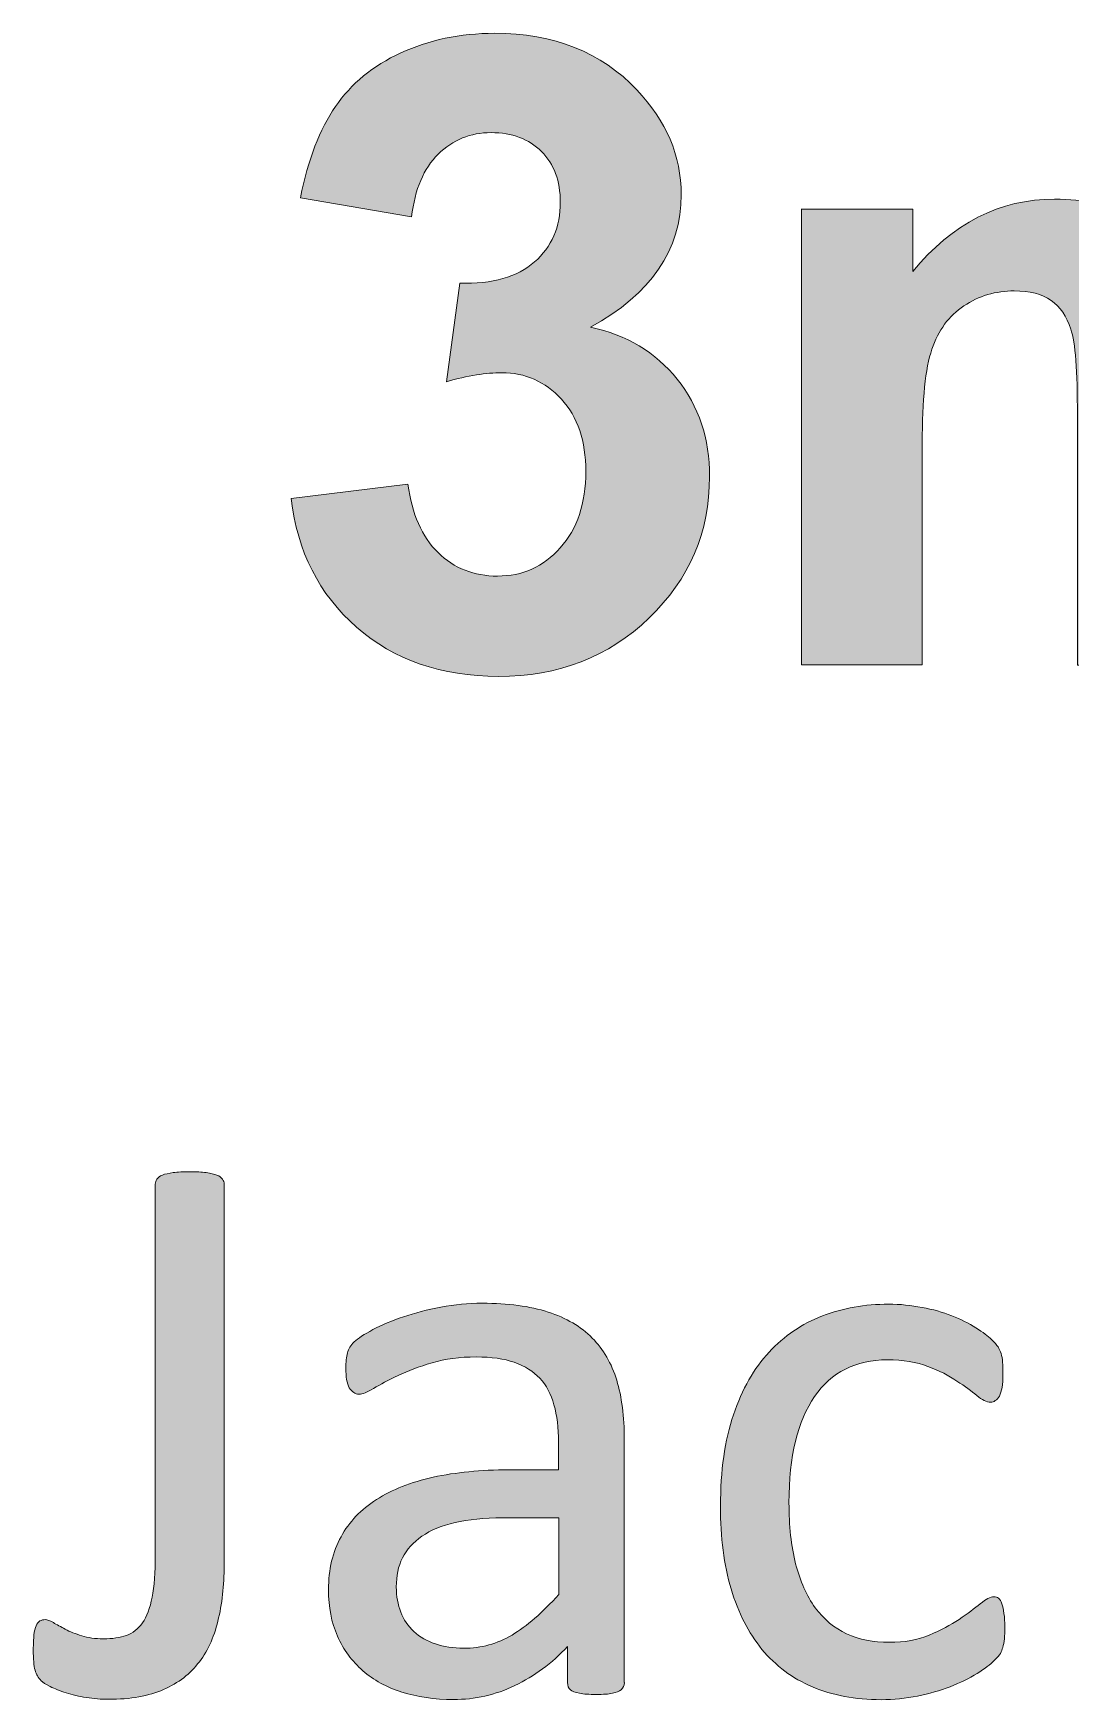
# Model space of a CAD drawing. Header units: inches. Extents: x 247 to 2765, y -1897 to -1110.
# Drawn here: x 1163.86 to 1168.86, y -1566.92 to -1558.9 of the extents above; entities that cross this region are included whole.
import ezdxf

# ---------------------------------------------------------------- set-up
doc = ezdxf.new("R2010")
doc.units = ezdxf.units.IN
doc.header["$MEASUREMENT"] = 0
doc.layers.add('Layer 1', color=7, linetype='Continuous')

# ---------------------------------------------------------------- blocks, each defined once
blk = doc.blocks.new('block 198')
at = {"layer": 'Layer 1', "true_color": 0x010101}
h = blk.add_hatch(color=18, dxfattribs=at)
h.dxf.hatch_style = 2
edge = h.paths.add_edge_path()
edge.add_spline(control_points=[(1165.1042, -1561.1368), (1165.1042, -1561.1368), (1165.6665, -1561.0685), (1165.6665, -1561.0685), (1165.6854, -1561.2119), (1165.733, -1561.3214), (1165.8112, -1561.3979), (1165.8894, -1561.474), (1165.9848, -1561.5109), (1166.0975, -1561.5109), (1166.2174, -1561.5109), (1166.3183, -1561.4654), (1166.3993, -1561.3745), (1166.4813, -1561.2835), (1166.5226, -1561.1612), (1166.5226, -1561.0065), (1166.5226, -1560.8605), (1166.484, -1560.7447), (1166.4048, -1560.6593), (1166.3259, -1560.5745), (1166.2311, -1560.5321), (1166.1181, -1560.5321), (1166.0437, -1560.5321), (1165.9548, -1560.5466), (1165.8515, -1560.5752), (1165.8515, -1560.5752), (1165.9156, -1560.1012), (1165.9156, -1560.1012), (1166.0727, -1560.1063), (1166.1926, -1560.0712), (1166.2759, -1559.9988), (1166.3586, -1559.9268), (1166.3999, -1559.8304), (1166.3999, -1559.7115), (1166.3999, -1559.6095), (1166.3696, -1559.5275), (1166.309, -1559.4676), (1166.2484, -1559.4077), (1166.1678, -1559.3767), (1166.0665, -1559.3767), (1165.9679, -1559.3767), (1165.8828, -1559.4111), (1165.8119, -1559.48), (1165.7419, -1559.5489), (1165.6996, -1559.6495), (1165.6841, -1559.7818), (1165.6841, -1559.7818), (1165.1483, -1559.6898), (1165.1483, -1559.6898), (1165.1852, -1559.5065), (1165.2424, -1559.3601), (1165.3175, -1559.2513), (1165.3926, -1559.1414), (1165.4973, -1559.0549), (1165.6317, -1558.9932), (1165.7661, -1558.9315), (1165.9166, -1558.8988), (1166.0833, -1558.8988), (1166.3686, -1558.8988), (1166.5974, -1558.9901), (1166.7686, -1559.171), (1166.9105, -1559.3198), (1166.9818, -1559.4879), (1166.9818, -1559.6753), (1166.9818, -1559.942), (1166.8364, -1560.1535), (1166.5457, -1560.313), (1166.7193, -1560.3495), (1166.8581, -1560.4336), (1166.9629, -1560.5631), (1167.0669, -1560.6923), (1167.1183, -1560.8491), (1167.1183, -1561.0324), (1167.1183, -1561.2983), (1167.0221, -1561.5247), (1166.8271, -1561.7124), (1166.6325, -1561.9002), (1166.3917, -1561.9935), (1166.1013, -1561.9935), (1165.8274, -1561.9935), (1165.5997, -1561.9147), (1165.4188, -1561.7569), (1165.2383, -1561.5984), (1165.1332, -1561.3913), (1165.1042, -1561.1368)], knot_values=[0, 0, 0, 0, 1, 1, 1, 2, 2, 2, 3, 3, 3, 4, 4, 4, 5, 5, 5, 6, 6, 6, 7, 7, 7, 8, 8, 8, 9, 9, 9, 10, 10, 10, 11, 11, 11, 12, 12, 12, 13, 13, 13, 14, 14, 14, 15, 15, 15, 16, 16, 16, 17, 17, 17, 18, 18, 18, 19, 19, 19, 20, 20, 20, 21, 21, 21, 22, 22, 22, 23, 23, 23, 24, 24, 24, 25, 25, 25, 26, 26, 26, 27, 27, 27, 28, 28, 28, 28], degree=3, periodic=1)
h = blk.add_hatch(color=18, dxfattribs=at)
h.dxf.hatch_style = 2
edge = h.paths.add_edge_path()
edge.add_spline(control_points=[(1167.5599, -1559.7453), (1167.5599, -1559.7453), (1168.0963, -1559.7453), (1168.0963, -1559.7453), (1168.0963, -1559.7453), (1168.0963, -1560.0457), (1168.0963, -1560.0457), (1168.2879, -1559.8131), (1168.5152, -1559.6967), (1168.7798, -1559.6967), (1168.9204, -1559.6967), (1169.0423, -1559.7256), (1169.1457, -1559.7835), (1169.249, -1559.8414), (1169.3338, -1559.9286), (1169.3999, -1560.0457), (1169.4964, -1559.9286), (1169.6004, -1559.8414), (1169.7128, -1559.7835), (1169.824, -1559.7256), (1169.9429, -1559.6967), (1170.0707, -1559.6967), (1170.2319, -1559.6967), (1170.3684, -1559.7294), (1170.48, -1559.7945), (1170.5906, -1559.86), (1170.675, -1559.9561), (1170.7301, -1560.0822), (1170.7697, -1560.1766), (1170.79, -1560.3275), (1170.79, -1560.537), (1170.79, -1560.537), (1170.79, -1561.9405), (1170.79, -1561.9405), (1170.79, -1561.9405), (1170.2092, -1561.9405), (1170.2092, -1561.9405), (1170.2092, -1561.9405), (1170.2092, -1560.6851), (1170.2092, -1560.6851), (1170.2092, -1560.4674), (1170.1892, -1560.3268), (1170.1492, -1560.2641), (1170.0962, -1560.1818), (1170.0128, -1560.1394), (1169.9015, -1560.1394), (1169.8206, -1560.1394), (1169.7444, -1560.1639), (1169.6728, -1560.2138), (1169.6011, -1560.2641), (1169.5488, -1560.3361), (1169.5178, -1560.4319), (1169.4868, -1560.5273), (1169.4702, -1560.6786), (1169.4702, -1560.8856), (1169.4702, -1560.8856), (1169.4702, -1561.9395), (1169.4702, -1561.9395), (1169.4702, -1561.9395), (1168.8894, -1561.9395), (1168.8894, -1561.9395), (1168.8894, -1561.9395), (1168.8894, -1560.7364), (1168.8894, -1560.7364), (1168.8894, -1560.5232), (1168.8794, -1560.3854), (1168.8577, -1560.323), (1168.837, -1560.2603), (1168.806, -1560.2142), (1168.7623, -1560.1838), (1168.7185, -1560.1535), (1168.6599, -1560.1384), (1168.5855, -1560.1384), (1168.4959, -1560.1384), (1168.4153, -1560.1621), (1168.3426, -1560.2107), (1168.2699, -1560.2589), (1168.2196, -1560.3285), (1168.1886, -1560.4195), (1168.1576, -1560.5104), (1168.1421, -1560.662), (1168.1421, -1560.8722), (1168.1421, -1560.8722), (1168.1421, -1561.9384), (1168.1421, -1561.9384), (1168.1421, -1561.9384), (1167.5613, -1561.9384), (1167.5613, -1561.9384), (1167.5613, -1561.9384), (1167.5613, -1559.7432), (1167.5613, -1559.7432), (1167.5613, -1559.7432), (1167.5603, -1559.7432), (1167.5603, -1559.7432), (1167.5603, -1559.7432), (1167.5603, -1559.7453), (1167.5603, -1559.7453), (1167.5603, -1559.7453), (1167.5599, -1559.7453), (1167.5599, -1559.7453)], knot_values=[0, 0, 0, 0, 1, 1, 1, 2, 2, 2, 3, 3, 3, 4, 4, 4, 5, 5, 5, 6, 6, 6, 7, 7, 7, 8, 8, 8, 9, 9, 9, 10, 10, 10, 11, 11, 11, 12, 12, 12, 13, 13, 13, 14, 14, 14, 15, 15, 15, 16, 16, 16, 17, 17, 17, 18, 18, 18, 19, 19, 19, 20, 20, 20, 21, 21, 21, 22, 22, 22, 23, 23, 23, 24, 24, 24, 25, 25, 25, 26, 26, 26, 27, 27, 27, 28, 28, 28, 29, 29, 29, 30, 30, 30, 31, 31, 31, 32, 32, 32, 33, 33, 33, 33], degree=3, periodic=1)
at = {"layer": 'Layer 1', "lineweight": 0}
for points, knots in [([(1165.1042, -1561.1368), (1165.1042, -1561.1368), (1165.6665, -1561.0685), (1165.6665, -1561.0685), (1165.6854, -1561.2119), (1165.733, -1561.3214), (1165.8112, -1561.3979), (1165.8894, -1561.474), (1165.9848, -1561.5109), (1166.0975, -1561.5109), (1166.2174, -1561.5109), (1166.3183, -1561.4654), (1166.3993, -1561.3745), (1166.4813, -1561.2835), (1166.5226, -1561.1612), (1166.5226, -1561.0065), (1166.5226, -1560.8605), (1166.484, -1560.7447), (1166.4048, -1560.6593), (1166.3259, -1560.5745), (1166.2311, -1560.5321), (1166.1181, -1560.5321), (1166.0437, -1560.5321), (1165.9548, -1560.5466), (1165.8515, -1560.5752), (1165.8515, -1560.5752), (1165.9156, -1560.1012), (1165.9156, -1560.1012), (1166.0727, -1560.1063), (1166.1926, -1560.0712), (1166.2759, -1559.9988), (1166.3586, -1559.9268), (1166.3999, -1559.8304), (1166.3999, -1559.7115), (1166.3999, -1559.6095), (1166.3696, -1559.5275), (1166.309, -1559.4676), (1166.2484, -1559.4077), (1166.1678, -1559.3767), (1166.0665, -1559.3767), (1165.9679, -1559.3767), (1165.8828, -1559.4111), (1165.8119, -1559.48), (1165.7419, -1559.5489), (1165.6996, -1559.6495), (1165.6841, -1559.7818), (1165.6841, -1559.7818), (1165.1483, -1559.6898), (1165.1483, -1559.6898), (1165.1852, -1559.5065), (1165.2424, -1559.3601), (1165.3175, -1559.2513), (1165.3926, -1559.1414), (1165.4973, -1559.0549), (1165.6317, -1558.9932), (1165.7661, -1558.9315), (1165.9166, -1558.8988), (1166.0833, -1558.8988), (1166.3686, -1558.8988), (1166.5974, -1558.9901), (1166.7686, -1559.171), (1166.9105, -1559.3198), (1166.9818, -1559.4879), (1166.9818, -1559.6753), (1166.9818, -1559.942), (1166.8364, -1560.1535), (1166.5457, -1560.313), (1166.7193, -1560.3495), (1166.8581, -1560.4336), (1166.9629, -1560.5631), (1167.0669, -1560.6923), (1167.1183, -1560.8491), (1167.1183, -1561.0324), (1167.1183, -1561.2983), (1167.0221, -1561.5247), (1166.8271, -1561.7124), (1166.6325, -1561.9002), (1166.3917, -1561.9935), (1166.1013, -1561.9935), (1165.8274, -1561.9935), (1165.5997, -1561.9147), (1165.4188, -1561.7569), (1165.2383, -1561.5984), (1165.1332, -1561.3913), (1165.1042, -1561.1368)], [0, 0, 0, 0, 1, 1, 1, 2, 2, 2, 3, 3, 3, 4, 4, 4, 5, 5, 5, 6, 6, 6, 7, 7, 7, 8, 8, 8, 9, 9, 9, 10, 10, 10, 11, 11, 11, 12, 12, 12, 13, 13, 13, 14, 14, 14, 15, 15, 15, 16, 16, 16, 17, 17, 17, 18, 18, 18, 19, 19, 19, 20, 20, 20, 21, 21, 21, 22, 22, 22, 23, 23, 23, 24, 24, 24, 25, 25, 25, 26, 26, 26, 27, 27, 27, 28, 28, 28, 28]), ([(1167.5599, -1559.7453), (1167.5599, -1559.7453), (1168.0963, -1559.7453), (1168.0963, -1559.7453), (1168.0963, -1559.7453), (1168.0963, -1560.0457), (1168.0963, -1560.0457), (1168.2879, -1559.8131), (1168.5152, -1559.6967), (1168.7798, -1559.6967), (1168.9204, -1559.6967), (1169.0423, -1559.7256), (1169.1457, -1559.7835), (1169.249, -1559.8414), (1169.3338, -1559.9286), (1169.3999, -1560.0457), (1169.4964, -1559.9286), (1169.6004, -1559.8414), (1169.7128, -1559.7835), (1169.824, -1559.7256), (1169.9429, -1559.6967), (1170.0707, -1559.6967), (1170.2319, -1559.6967), (1170.3684, -1559.7294), (1170.48, -1559.7945), (1170.5906, -1559.86), (1170.675, -1559.9561), (1170.7301, -1560.0822), (1170.7697, -1560.1766), (1170.79, -1560.3275), (1170.79, -1560.537), (1170.79, -1560.537), (1170.79, -1561.9405), (1170.79, -1561.9405), (1170.79, -1561.9405), (1170.2092, -1561.9405), (1170.2092, -1561.9405), (1170.2092, -1561.9405), (1170.2092, -1560.6851), (1170.2092, -1560.6851), (1170.2092, -1560.4674), (1170.1892, -1560.3268), (1170.1492, -1560.2641), (1170.0962, -1560.1818), (1170.0128, -1560.1394), (1169.9015, -1560.1394), (1169.8206, -1560.1394), (1169.7444, -1560.1639), (1169.6728, -1560.2138), (1169.6011, -1560.2641), (1169.5488, -1560.3361), (1169.5178, -1560.4319), (1169.4868, -1560.5273), (1169.4702, -1560.6786), (1169.4702, -1560.8856), (1169.4702, -1560.8856), (1169.4702, -1561.9395), (1169.4702, -1561.9395), (1169.4702, -1561.9395), (1168.8894, -1561.9395), (1168.8894, -1561.9395), (1168.8894, -1561.9395), (1168.8894, -1560.7364), (1168.8894, -1560.7364), (1168.8894, -1560.5232), (1168.8794, -1560.3854), (1168.8577, -1560.323), (1168.837, -1560.2603), (1168.806, -1560.2142), (1168.7623, -1560.1838), (1168.7185, -1560.1535), (1168.6599, -1560.1384), (1168.5855, -1560.1384), (1168.4959, -1560.1384), (1168.4153, -1560.1621), (1168.3426, -1560.2107), (1168.2699, -1560.2589), (1168.2196, -1560.3285), (1168.1886, -1560.4195), (1168.1576, -1560.5104), (1168.1421, -1560.662), (1168.1421, -1560.8722), (1168.1421, -1560.8722), (1168.1421, -1561.9384), (1168.1421, -1561.9384), (1168.1421, -1561.9384), (1167.5613, -1561.9384), (1167.5613, -1561.9384), (1167.5613, -1561.9384), (1167.5613, -1559.7432), (1167.5613, -1559.7432), (1167.5613, -1559.7432), (1167.5603, -1559.7432), (1167.5603, -1559.7432), (1167.5603, -1559.7432), (1167.5603, -1559.7453), (1167.5603, -1559.7453), (1167.5603, -1559.7453), (1167.5599, -1559.7453), (1167.5599, -1559.7453)], [0, 0, 0, 0, 1, 1, 1, 2, 2, 2, 3, 3, 3, 4, 4, 4, 5, 5, 5, 6, 6, 6, 7, 7, 7, 8, 8, 8, 9, 9, 9, 10, 10, 10, 11, 11, 11, 12, 12, 12, 13, 13, 13, 14, 14, 14, 15, 15, 15, 16, 16, 16, 17, 17, 17, 18, 18, 18, 19, 19, 19, 20, 20, 20, 21, 21, 21, 22, 22, 22, 23, 23, 23, 24, 24, 24, 25, 25, 25, 26, 26, 26, 27, 27, 27, 28, 28, 28, 29, 29, 29, 30, 30, 30, 31, 31, 31, 32, 32, 32, 33, 33, 33, 33])]:
    blk.add_open_spline(points, degree=3, knots=knots, dxfattribs=at)
blk = doc.blocks.new('block 199')
at = {"layer": 'Layer 1', "true_color": 0x010101}
h = blk.add_hatch(color=18, dxfattribs=at)
h.dxf.hatch_style = 2
edge = h.paths.add_edge_path()
edge.add_spline(control_points=[(1164.7818, -1566.2527), (1164.7818, -1566.3516), (1164.7739, -1566.4422), (1164.7549, -1566.5242), (1164.737, -1566.6065), (1164.706, -1566.6775), (1164.6622, -1566.7354), (1164.6188, -1566.7929), (1164.5613, -1566.838), (1164.49, -1566.869), (1164.419, -1566.9004), (1164.3301, -1566.9162), (1164.2251, -1566.9162), (1164.1889, -1566.9162), (1164.1537, -1566.9135), (1164.1179, -1566.9076), (1164.0828, -1566.9018), (1164.0504, -1566.8949), (1164.0208, -1566.8856), (1163.9911, -1566.8759), (1163.9663, -1566.8649), (1163.9436, -1566.8549), (1163.9219, -1566.8442), (1163.9074, -1566.8336), (1163.9002, -1566.827), (1163.8933, -1566.8191), (1163.8874, -1566.8115), (1163.883, -1566.8036), (1163.8785, -1566.7964), (1163.8747, -1566.7867), (1163.8712, -1566.7757), (1163.8681, -1566.7657), (1163.8657, -1566.7523), (1163.8647, -1566.7361), (1163.8633, -1566.7199), (1163.8626, -1566.6995), (1163.8626, -1566.6772), (1163.8626, -1566.6489), (1163.8637, -1566.6255), (1163.8657, -1566.6069), (1163.8675, -1566.5883), (1163.8709, -1566.5731), (1163.8761, -1566.5624), (1163.8809, -1566.5514), (1163.8864, -1566.5435), (1163.8943, -1566.5393), (1163.9016, -1566.5352), (1163.9102, -1566.5328), (1163.9202, -1566.5328), (1163.9298, -1566.5328), (1163.9429, -1566.5376), (1163.9591, -1566.5473), (1163.9749, -1566.5559), (1163.9953, -1566.5673), (1164.0166, -1566.579), (1164.0394, -1566.5907), (1164.0662, -1566.601), (1164.0959, -1566.6107), (1164.1255, -1566.6203), (1164.1599, -1566.6251), (1164.1999, -1566.6251), (1164.2433, -1566.6251), (1164.2805, -1566.6196), (1164.3105, -1566.6089), (1164.3415, -1566.5979), (1164.367, -1566.5779), (1164.388, -1566.5483), (1164.4094, -1566.5187), (1164.4245, -1566.4777), (1164.4349, -1566.425), (1164.4442, -1566.3736), (1164.45, -1566.3054), (1164.45, -1566.2227), (1164.45, -1566.2227), (1164.45, -1564.4375), (1164.45, -1564.4375), (1164.45, -1564.4296), (1164.4531, -1564.4203), (1164.4573, -1564.4134), (1164.4635, -1564.4055), (1164.4714, -1564.3993), (1164.4845, -1564.3931), (1164.4972, -1564.3879), (1164.5144, -1564.3851), (1164.5362, -1564.3813), (1164.5575, -1564.3789), (1164.584, -1564.3776), (1164.6161, -1564.3776), (1164.6471, -1564.3776), (1164.6733, -1564.3789), (1164.695, -1564.3813), (1164.7174, -1564.3848), (1164.7339, -1564.3886), (1164.7466, -1564.3931), (1164.7587, -1564.3993), (1164.7677, -1564.4048), (1164.7732, -1564.4134), (1164.7794, -1564.4206), (1164.7811, -1564.4292), (1164.7811, -1564.4375), (1164.7811, -1564.4375), (1164.7818, -1566.2527), (1164.7818, -1566.2527), (1164.7818, -1566.2527), (1164.7818, -1566.2527), (1164.7818, -1566.2527)], knot_values=[0, 0, 0, 0, 1, 1, 1, 2, 2, 2, 3, 3, 3, 4, 4, 4, 5, 5, 5, 6, 6, 6, 7, 7, 7, 8, 8, 8, 9, 9, 9, 10, 10, 10, 11, 11, 11, 12, 12, 12, 13, 13, 13, 14, 14, 14, 15, 15, 15, 16, 16, 16, 17, 17, 17, 18, 18, 18, 19, 19, 19, 20, 20, 20, 21, 21, 21, 22, 22, 22, 23, 23, 23, 24, 24, 24, 25, 25, 25, 26, 26, 26, 27, 27, 27, 28, 28, 28, 29, 29, 29, 30, 30, 30, 31, 31, 31, 32, 32, 32, 33, 33, 33, 34, 34, 34, 35, 35, 35, 35], degree=3, periodic=1)
h = blk.add_hatch(color=18, dxfattribs=at)
h.dxf.hatch_style = 2
edge = h.paths.add_edge_path()
edge.add_spline(control_points=[(1166.7086, -1566.8353), (1166.7086, -1566.8504), (1166.7035, -1566.8615), (1166.6931, -1566.8701), (1166.6831, -1566.8773), (1166.6687, -1566.8835), (1166.6508, -1566.8873), (1166.6328, -1566.8911), (1166.6067, -1566.8928), (1166.5719, -1566.8928), (1166.5384, -1566.8928), (1166.5119, -1566.8911), (1166.4916, -1566.8873), (1166.4709, -1566.8835), (1166.4564, -1566.8777), (1166.4482, -1566.8701), (1166.4396, -1566.8622), (1166.4351, -1566.8504), (1166.4351, -1566.8353), (1166.4351, -1566.8353), (1166.4351, -1566.662), (1166.4351, -1566.662), (1166.3593, -1566.7426), (1166.2749, -1566.8053), (1166.1805, -1566.8504), (1166.0875, -1566.8952), (1165.9889, -1566.9173), (1165.8849, -1566.9173), (1165.7936, -1566.9173), (1165.7113, -1566.9052), (1165.6372, -1566.8814), (1165.5631, -1566.858), (1165.5004, -1566.8236), (1165.4491, -1566.7784), (1165.3974, -1566.7337), (1165.3557, -1566.6785), (1165.3268, -1566.612), (1165.2982, -1566.5466), (1165.2837, -1566.4725), (1165.2837, -1566.3885), (1165.2837, -1566.2916), (1165.3044, -1566.2062), (1165.344, -1566.1342), (1165.3833, -1566.0622), (1165.4401, -1566.0023), (1165.5149, -1565.9547), (1165.5893, -1565.9068), (1165.6806, -1565.872), (1165.7884, -1565.8472), (1165.8959, -1565.8241), (1166.0169, -1565.8117), (1166.1519, -1565.8117), (1166.1519, -1565.8117), (1166.3917, -1565.8117), (1166.3917, -1565.8117), (1166.3917, -1565.8117), (1166.3917, -1565.677), (1166.3917, -1565.677), (1166.3917, -1565.6102), (1166.3841, -1565.551), (1166.3693, -1565.4993), (1166.3552, -1565.4479), (1166.3328, -1565.4045), (1166.3014, -1565.3715), (1166.2697, -1565.3374), (1166.2298, -1565.3119), (1166.1784, -1565.2943), (1166.1285, -1565.2771), (1166.0678, -1565.2685), (1165.9948, -1565.2685), (1165.9152, -1565.2685), (1165.8453, -1565.2774), (1165.7826, -1565.2964), (1165.7202, -1565.315), (1165.6661, -1565.3353), (1165.6189, -1565.358), (1165.5717, -1565.3804), (1165.5328, -1565.4011), (1165.5011, -1565.4197), (1165.4698, -1565.439), (1165.4463, -1565.4476), (1165.4312, -1565.4476), (1165.4215, -1565.4476), (1165.4116, -1565.4452), (1165.405, -1565.44), (1165.3974, -1565.4342), (1165.3905, -1565.4273), (1165.3836, -1565.4169), (1165.3778, -1565.4066), (1165.374, -1565.3942), (1165.3712, -1565.3773), (1165.3685, -1565.3615), (1165.3675, -1565.3436), (1165.3675, -1565.3253), (1165.3675, -1565.2929), (1165.3695, -1565.2678), (1165.3747, -1565.2488), (1165.3795, -1565.2295), (1165.3905, -1565.2123), (1165.4078, -1565.1961), (1165.4253, -1565.1796), (1165.455, -1565.1596), (1165.4973, -1565.1372), (1165.5401, -1565.1148), (1165.5886, -1565.0941), (1165.6441, -1565.0755), (1165.6992, -1565.0566), (1165.7595, -1565.0411), (1165.825, -1565.029), (1165.8915, -1565.0173), (1165.9566, -1565.0101), (1166.0237, -1565.0101), (1166.1485, -1565.0101), (1166.2539, -1565.0242), (1166.3407, -1565.0524), (1166.4282, -1565.0807), (1166.4988, -1565.1224), (1166.5539, -1565.1775), (1166.6067, -1565.2319), (1166.647, -1565.2998), (1166.6714, -1565.3804), (1166.6955, -1565.4614), (1166.7079, -1565.5558), (1166.7079, -1565.664), (1166.7079, -1565.664), (1166.7079, -1566.8353), (1166.7079, -1566.8353), (1166.7079, -1566.8353), (1166.7086, -1566.8353), (1166.7086, -1566.8353)], knot_values=[0, 0, 0, 0, 1, 1, 1, 2, 2, 2, 3, 3, 3, 4, 4, 4, 5, 5, 5, 6, 6, 6, 7, 7, 7, 8, 8, 8, 9, 9, 9, 10, 10, 10, 11, 11, 11, 12, 12, 12, 13, 13, 13, 14, 14, 14, 15, 15, 15, 16, 16, 16, 17, 17, 17, 18, 18, 18, 19, 19, 19, 20, 20, 20, 21, 21, 21, 22, 22, 22, 23, 23, 23, 24, 24, 24, 25, 25, 25, 26, 26, 26, 27, 27, 27, 28, 28, 28, 29, 29, 29, 30, 30, 30, 31, 31, 31, 32, 32, 32, 33, 33, 33, 34, 34, 34, 35, 35, 35, 36, 36, 36, 37, 37, 37, 38, 38, 38, 39, 39, 39, 40, 40, 40, 41, 41, 41, 42, 42, 42, 43, 43, 43, 43], degree=3, periodic=1)
edge = h.paths.add_edge_path()
edge.add_spline(control_points=[(1166.3931, -1566.0429), (1166.3931, -1566.0429), (1166.1209, -1566.0429), (1166.1209, -1566.0429), (1166.0334, -1566.0429), (1165.9576, -1566.0505), (1165.8935, -1566.0653), (1165.8284, -1566.0801), (1165.776, -1566.1018), (1165.7337, -1566.1315), (1165.6913, -1566.1611), (1165.6599, -1566.1952), (1165.64, -1566.2358), (1165.6193, -1566.2755), (1165.6103, -1566.3227), (1165.6103, -1566.3754), (1165.6103, -1566.4653), (1165.6386, -1566.5369), (1165.6951, -1566.5903), (1165.7523, -1566.6427), (1165.8329, -1566.6703), (1165.9356, -1566.6703), (1166.0182, -1566.6703), (1166.0968, -1566.6492), (1166.1678, -1566.6069), (1166.2384, -1566.5645), (1166.3131, -1566.4994), (1166.3927, -1566.4122), (1166.3927, -1566.4122), (1166.3931, -1566.0429), (1166.3931, -1566.0429), (1166.3931, -1566.0429), (1166.3931, -1566.0429), (1166.3931, -1566.0429)], knot_values=[0, 0, 0, 0, 1, 1, 1, 2, 2, 2, 3, 3, 3, 4, 4, 4, 5, 5, 5, 6, 6, 6, 7, 7, 7, 8, 8, 8, 9, 9, 9, 10, 10, 10, 11, 11, 11, 11], degree=3, periodic=1)
h = blk.add_hatch(color=18, dxfattribs=at)
h.dxf.hatch_style = 2
edge = h.paths.add_edge_path()
edge.add_spline(control_points=[(1168.5397, -1566.5686), (1168.5397, -1566.591), (1168.539, -1566.6096), (1168.5376, -1566.6255), (1168.5363, -1566.6413), (1168.5338, -1566.6548), (1168.5301, -1566.6661), (1168.5266, -1566.6772), (1168.5228, -1566.6865), (1168.5194, -1566.6951), (1168.5139, -1566.7033), (1168.5035, -1566.7157), (1168.4873, -1566.7316), (1168.4715, -1566.7481), (1168.4443, -1566.7684), (1168.4067, -1566.7919), (1168.3681, -1566.815), (1168.3247, -1566.8367), (1168.2765, -1566.8556), (1168.2279, -1566.8742), (1168.1759, -1566.8894), (1168.1194, -1566.9007), (1168.0629, -1566.9121), (1168.0047, -1566.918), (1167.944, -1566.918), (1167.8197, -1566.918), (1167.7091, -1566.8973), (1167.6133, -1566.8563), (1167.5172, -1566.815), (1167.4366, -1566.755), (1167.3704, -1566.6758), (1167.3057, -1566.5962), (1167.2564, -1566.5001), (1167.2223, -1566.385), (1167.1882, -1566.2699), (1167.171, -1566.1373), (1167.171, -1565.9871), (1167.171, -1565.8162), (1167.192, -1565.6695), (1167.2337, -1565.5468), (1167.2753, -1565.4238), (1167.3325, -1565.3232), (1167.4052, -1565.2454), (1167.4776, -1565.1675), (1167.5623, -1565.1089), (1167.6615, -1565.0714), (1167.7601, -1565.0335), (1167.8662, -1565.0146), (1167.9806, -1565.0146), (1168.035, -1565.0146), (1168.0894, -1565.0201), (1168.1414, -1565.0304), (1168.1928, -1565.0397), (1168.241, -1565.0531), (1168.2844, -1565.07), (1168.3278, -1565.0872), (1168.3664, -1565.1069), (1168.4009, -1565.1279), (1168.4357, -1565.1503), (1168.4594, -1565.1685), (1168.4753, -1565.184), (1168.4904, -1565.1992), (1168.5008, -1565.2116), (1168.5073, -1565.2206), (1168.5132, -1565.2288), (1168.517, -1565.2405), (1168.5218, -1565.2526), (1168.5259, -1565.2647), (1168.5283, -1565.2784), (1168.529, -1565.2936), (1168.5301, -1565.3095), (1168.5307, -1565.3287), (1168.5307, -1565.3515), (1168.5307, -1565.4018), (1168.5252, -1565.4359), (1168.5135, -1565.4566), (1168.5018, -1565.4765), (1168.4877, -1565.4865), (1168.4711, -1565.4865), (1168.4518, -1565.4865), (1168.4301, -1565.4758), (1168.405, -1565.4545), (1168.3798, -1565.4328), (1168.3482, -1565.41), (1168.3092, -1565.3846), (1168.2713, -1565.3587), (1168.2241, -1565.3349), (1168.1697, -1565.3143), (1168.1149, -1565.2929), (1168.0502, -1565.2826), (1167.975, -1565.2826), (1167.8221, -1565.2826), (1167.7046, -1565.3415), (1167.6243, -1565.459), (1167.5427, -1565.5764), (1167.5007, -1565.7463), (1167.5007, -1565.9702), (1167.5007, -1566.0815), (1167.5113, -1566.18), (1167.5327, -1566.2641), (1167.5547, -1566.3475), (1167.5851, -1566.4188), (1167.6271, -1566.4753), (1167.6691, -1566.5318), (1167.7187, -1566.5738), (1167.7783, -1566.601), (1167.8379, -1566.6286), (1167.9065, -1566.642), (1167.9837, -1566.642), (1168.0567, -1566.642), (1168.1218, -1566.631), (1168.1762, -1566.6072), (1168.2314, -1566.5845), (1168.2792, -1566.559), (1168.3199, -1566.5314), (1168.3602, -1566.5035), (1168.3943, -1566.4787), (1168.4219, -1566.4563), (1168.4494, -1566.4336), (1168.4711, -1566.4226), (1168.4866, -1566.4226), (1168.4956, -1566.4226), (1168.5042, -1566.425), (1168.5097, -1566.4301), (1168.5159, -1566.4353), (1168.5214, -1566.4443), (1168.5259, -1566.4563), (1168.5304, -1566.4684), (1168.5332, -1566.4839), (1168.5356, -1566.5025), (1168.5387, -1566.5207), (1168.5397, -1566.5435), (1168.5397, -1566.5686)], knot_values=[0, 0, 0, 0, 1, 1, 1, 2, 2, 2, 3, 3, 3, 4, 4, 4, 5, 5, 5, 6, 6, 6, 7, 7, 7, 8, 8, 8, 9, 9, 9, 10, 10, 10, 11, 11, 11, 12, 12, 12, 13, 13, 13, 14, 14, 14, 15, 15, 15, 16, 16, 16, 17, 17, 17, 18, 18, 18, 19, 19, 19, 20, 20, 20, 21, 21, 21, 22, 22, 22, 23, 23, 23, 24, 24, 24, 25, 25, 25, 26, 26, 26, 27, 27, 27, 28, 28, 28, 29, 29, 29, 30, 30, 30, 31, 31, 31, 32, 32, 32, 33, 33, 33, 34, 34, 34, 35, 35, 35, 36, 36, 36, 37, 37, 37, 38, 38, 38, 39, 39, 39, 40, 40, 40, 41, 41, 41, 42, 42, 42, 43, 43, 43, 44, 44, 44, 44], degree=3, periodic=1)
at = {"layer": 'Layer 1', "lineweight": 0}
for points, knots in [([(1164.7818, -1566.2527), (1164.7818, -1566.3516), (1164.7739, -1566.4422), (1164.7549, -1566.5242), (1164.737, -1566.6065), (1164.706, -1566.6775), (1164.6622, -1566.7354), (1164.6188, -1566.7929), (1164.5613, -1566.838), (1164.49, -1566.869), (1164.419, -1566.9004), (1164.3301, -1566.9162), (1164.2251, -1566.9162), (1164.1889, -1566.9162), (1164.1537, -1566.9135), (1164.1179, -1566.9076), (1164.0828, -1566.9018), (1164.0504, -1566.8949), (1164.0208, -1566.8856), (1163.9911, -1566.8759), (1163.9663, -1566.8649), (1163.9436, -1566.8549), (1163.9219, -1566.8442), (1163.9074, -1566.8336), (1163.9002, -1566.827), (1163.8933, -1566.8191), (1163.8874, -1566.8115), (1163.883, -1566.8036), (1163.8785, -1566.7964), (1163.8747, -1566.7867), (1163.8712, -1566.7757), (1163.8681, -1566.7657), (1163.8657, -1566.7523), (1163.8647, -1566.7361), (1163.8633, -1566.7199), (1163.8626, -1566.6995), (1163.8626, -1566.6772), (1163.8626, -1566.6489), (1163.8637, -1566.6255), (1163.8657, -1566.6069), (1163.8675, -1566.5883), (1163.8709, -1566.5731), (1163.8761, -1566.5624), (1163.8809, -1566.5514), (1163.8864, -1566.5435), (1163.8943, -1566.5393), (1163.9016, -1566.5352), (1163.9102, -1566.5328), (1163.9202, -1566.5328), (1163.9298, -1566.5328), (1163.9429, -1566.5376), (1163.9591, -1566.5473), (1163.9749, -1566.5559), (1163.9953, -1566.5673), (1164.0166, -1566.579), (1164.0394, -1566.5907), (1164.0662, -1566.601), (1164.0959, -1566.6107), (1164.1255, -1566.6203), (1164.1599, -1566.6251), (1164.1999, -1566.6251), (1164.2433, -1566.6251), (1164.2805, -1566.6196), (1164.3105, -1566.6089), (1164.3415, -1566.5979), (1164.367, -1566.5779), (1164.388, -1566.5483), (1164.4094, -1566.5187), (1164.4245, -1566.4777), (1164.4349, -1566.425), (1164.4442, -1566.3736), (1164.45, -1566.3054), (1164.45, -1566.2227), (1164.45, -1566.2227), (1164.45, -1564.4375), (1164.45, -1564.4375), (1164.45, -1564.4296), (1164.4531, -1564.4203), (1164.4573, -1564.4134), (1164.4635, -1564.4055), (1164.4714, -1564.3993), (1164.4845, -1564.3931), (1164.4972, -1564.3879), (1164.5144, -1564.3851), (1164.5362, -1564.3813), (1164.5575, -1564.3789), (1164.584, -1564.3776), (1164.6161, -1564.3776), (1164.6471, -1564.3776), (1164.6733, -1564.3789), (1164.695, -1564.3813), (1164.7174, -1564.3848), (1164.7339, -1564.3886), (1164.7466, -1564.3931), (1164.7587, -1564.3993), (1164.7677, -1564.4048), (1164.7732, -1564.4134), (1164.7794, -1564.4206), (1164.7811, -1564.4292), (1164.7811, -1564.4375), (1164.7811, -1564.4375), (1164.7818, -1566.2527), (1164.7818, -1566.2527), (1164.7818, -1566.2527), (1164.7818, -1566.2527), (1164.7818, -1566.2527)], [0, 0, 0, 0, 1, 1, 1, 2, 2, 2, 3, 3, 3, 4, 4, 4, 5, 5, 5, 6, 6, 6, 7, 7, 7, 8, 8, 8, 9, 9, 9, 10, 10, 10, 11, 11, 11, 12, 12, 12, 13, 13, 13, 14, 14, 14, 15, 15, 15, 16, 16, 16, 17, 17, 17, 18, 18, 18, 19, 19, 19, 20, 20, 20, 21, 21, 21, 22, 22, 22, 23, 23, 23, 24, 24, 24, 25, 25, 25, 26, 26, 26, 27, 27, 27, 28, 28, 28, 29, 29, 29, 30, 30, 30, 31, 31, 31, 32, 32, 32, 33, 33, 33, 34, 34, 34, 35, 35, 35, 35]), ([(1166.7086, -1566.8353), (1166.7086, -1566.8504), (1166.7035, -1566.8615), (1166.6931, -1566.8701), (1166.6831, -1566.8773), (1166.6687, -1566.8835), (1166.6508, -1566.8873), (1166.6328, -1566.8911), (1166.6067, -1566.8928), (1166.5719, -1566.8928), (1166.5384, -1566.8928), (1166.5119, -1566.8911), (1166.4916, -1566.8873), (1166.4709, -1566.8835), (1166.4564, -1566.8777), (1166.4482, -1566.8701), (1166.4396, -1566.8622), (1166.4351, -1566.8504), (1166.4351, -1566.8353), (1166.4351, -1566.8353), (1166.4351, -1566.662), (1166.4351, -1566.662), (1166.3593, -1566.7426), (1166.2749, -1566.8053), (1166.1805, -1566.8504), (1166.0875, -1566.8952), (1165.9889, -1566.9173), (1165.8849, -1566.9173), (1165.7936, -1566.9173), (1165.7113, -1566.9052), (1165.6372, -1566.8814), (1165.5631, -1566.858), (1165.5004, -1566.8236), (1165.4491, -1566.7784), (1165.3974, -1566.7337), (1165.3557, -1566.6785), (1165.3268, -1566.612), (1165.2982, -1566.5466), (1165.2837, -1566.4725), (1165.2837, -1566.3885), (1165.2837, -1566.2916), (1165.3044, -1566.2062), (1165.344, -1566.1342), (1165.3833, -1566.0622), (1165.4401, -1566.0023), (1165.5149, -1565.9547), (1165.5893, -1565.9068), (1165.6806, -1565.872), (1165.7884, -1565.8472), (1165.8959, -1565.8241), (1166.0169, -1565.8117), (1166.1519, -1565.8117), (1166.1519, -1565.8117), (1166.3917, -1565.8117), (1166.3917, -1565.8117), (1166.3917, -1565.8117), (1166.3917, -1565.677), (1166.3917, -1565.677), (1166.3917, -1565.6102), (1166.3841, -1565.551), (1166.3693, -1565.4993), (1166.3552, -1565.4479), (1166.3328, -1565.4045), (1166.3014, -1565.3715), (1166.2697, -1565.3374), (1166.2298, -1565.3119), (1166.1784, -1565.2943), (1166.1285, -1565.2771), (1166.0678, -1565.2685), (1165.9948, -1565.2685), (1165.9152, -1565.2685), (1165.8453, -1565.2774), (1165.7826, -1565.2964), (1165.7202, -1565.315), (1165.6661, -1565.3353), (1165.6189, -1565.358), (1165.5717, -1565.3804), (1165.5328, -1565.4011), (1165.5011, -1565.4197), (1165.4698, -1565.439), (1165.4463, -1565.4476), (1165.4312, -1565.4476), (1165.4215, -1565.4476), (1165.4116, -1565.4452), (1165.405, -1565.44), (1165.3974, -1565.4342), (1165.3905, -1565.4273), (1165.3836, -1565.4169), (1165.3778, -1565.4066), (1165.374, -1565.3942), (1165.3712, -1565.3773), (1165.3685, -1565.3615), (1165.3675, -1565.3436), (1165.3675, -1565.3253), (1165.3675, -1565.2929), (1165.3695, -1565.2678), (1165.3747, -1565.2488), (1165.3795, -1565.2295), (1165.3905, -1565.2123), (1165.4078, -1565.1961), (1165.4253, -1565.1796), (1165.455, -1565.1596), (1165.4973, -1565.1372), (1165.5401, -1565.1148), (1165.5886, -1565.0941), (1165.6441, -1565.0755), (1165.6992, -1565.0566), (1165.7595, -1565.0411), (1165.825, -1565.029), (1165.8915, -1565.0173), (1165.9566, -1565.0101), (1166.0237, -1565.0101), (1166.1485, -1565.0101), (1166.2539, -1565.0242), (1166.3407, -1565.0524), (1166.4282, -1565.0807), (1166.4988, -1565.1224), (1166.5539, -1565.1775), (1166.6067, -1565.2319), (1166.647, -1565.2998), (1166.6714, -1565.3804), (1166.6955, -1565.4614), (1166.7079, -1565.5558), (1166.7079, -1565.664), (1166.7079, -1565.664), (1166.7079, -1566.8353), (1166.7079, -1566.8353), (1166.7079, -1566.8353), (1166.7086, -1566.8353), (1166.7086, -1566.8353)], [0, 0, 0, 0, 1, 1, 1, 2, 2, 2, 3, 3, 3, 4, 4, 4, 5, 5, 5, 6, 6, 6, 7, 7, 7, 8, 8, 8, 9, 9, 9, 10, 10, 10, 11, 11, 11, 12, 12, 12, 13, 13, 13, 14, 14, 14, 15, 15, 15, 16, 16, 16, 17, 17, 17, 18, 18, 18, 19, 19, 19, 20, 20, 20, 21, 21, 21, 22, 22, 22, 23, 23, 23, 24, 24, 24, 25, 25, 25, 26, 26, 26, 27, 27, 27, 28, 28, 28, 29, 29, 29, 30, 30, 30, 31, 31, 31, 32, 32, 32, 33, 33, 33, 34, 34, 34, 35, 35, 35, 36, 36, 36, 37, 37, 37, 38, 38, 38, 39, 39, 39, 40, 40, 40, 41, 41, 41, 42, 42, 42, 43, 43, 43, 43]), ([(1168.5397, -1566.5686), (1168.5397, -1566.591), (1168.539, -1566.6096), (1168.5376, -1566.6255), (1168.5363, -1566.6413), (1168.5338, -1566.6548), (1168.5301, -1566.6661), (1168.5266, -1566.6772), (1168.5228, -1566.6865), (1168.5194, -1566.6951), (1168.5139, -1566.7033), (1168.5035, -1566.7157), (1168.4873, -1566.7316), (1168.4715, -1566.7481), (1168.4443, -1566.7684), (1168.4067, -1566.7919), (1168.3681, -1566.815), (1168.3247, -1566.8367), (1168.2765, -1566.8556), (1168.2279, -1566.8742), (1168.1759, -1566.8894), (1168.1194, -1566.9007), (1168.0629, -1566.9121), (1168.0047, -1566.918), (1167.944, -1566.918), (1167.8197, -1566.918), (1167.7091, -1566.8973), (1167.6133, -1566.8563), (1167.5172, -1566.815), (1167.4366, -1566.755), (1167.3704, -1566.6758), (1167.3057, -1566.5962), (1167.2564, -1566.5001), (1167.2223, -1566.385), (1167.1882, -1566.2699), (1167.171, -1566.1373), (1167.171, -1565.9871), (1167.171, -1565.8162), (1167.192, -1565.6695), (1167.2337, -1565.5468), (1167.2753, -1565.4238), (1167.3325, -1565.3232), (1167.4052, -1565.2454), (1167.4776, -1565.1675), (1167.5623, -1565.1089), (1167.6615, -1565.0714), (1167.7601, -1565.0335), (1167.8662, -1565.0146), (1167.9806, -1565.0146), (1168.035, -1565.0146), (1168.0894, -1565.0201), (1168.1414, -1565.0304), (1168.1928, -1565.0397), (1168.241, -1565.0531), (1168.2844, -1565.07), (1168.3278, -1565.0872), (1168.3664, -1565.1069), (1168.4009, -1565.1279), (1168.4357, -1565.1503), (1168.4594, -1565.1685), (1168.4753, -1565.184), (1168.4904, -1565.1992), (1168.5008, -1565.2116), (1168.5073, -1565.2206), (1168.5132, -1565.2288), (1168.517, -1565.2405), (1168.5218, -1565.2526), (1168.5259, -1565.2647), (1168.5283, -1565.2784), (1168.529, -1565.2936), (1168.5301, -1565.3095), (1168.5307, -1565.3287), (1168.5307, -1565.3515), (1168.5307, -1565.4018), (1168.5252, -1565.4359), (1168.5135, -1565.4566), (1168.5018, -1565.4765), (1168.4877, -1565.4865), (1168.4711, -1565.4865), (1168.4518, -1565.4865), (1168.4301, -1565.4758), (1168.405, -1565.4545), (1168.3798, -1565.4328), (1168.3482, -1565.41), (1168.3092, -1565.3846), (1168.2713, -1565.3587), (1168.2241, -1565.3349), (1168.1697, -1565.3143), (1168.1149, -1565.2929), (1168.0502, -1565.2826), (1167.975, -1565.2826), (1167.8221, -1565.2826), (1167.7046, -1565.3415), (1167.6243, -1565.459), (1167.5427, -1565.5764), (1167.5007, -1565.7463), (1167.5007, -1565.9702), (1167.5007, -1566.0815), (1167.5113, -1566.18), (1167.5327, -1566.2641), (1167.5547, -1566.3475), (1167.5851, -1566.4188), (1167.6271, -1566.4753), (1167.6691, -1566.5318), (1167.7187, -1566.5738), (1167.7783, -1566.601), (1167.8379, -1566.6286), (1167.9065, -1566.642), (1167.9837, -1566.642), (1168.0567, -1566.642), (1168.1218, -1566.631), (1168.1762, -1566.6072), (1168.2314, -1566.5845), (1168.2792, -1566.559), (1168.3199, -1566.5314), (1168.3602, -1566.5035), (1168.3943, -1566.4787), (1168.4219, -1566.4563), (1168.4494, -1566.4336), (1168.4711, -1566.4226), (1168.4866, -1566.4226), (1168.4956, -1566.4226), (1168.5042, -1566.425), (1168.5097, -1566.4301), (1168.5159, -1566.4353), (1168.5214, -1566.4443), (1168.5259, -1566.4563), (1168.5304, -1566.4684), (1168.5332, -1566.4839), (1168.5356, -1566.5025), (1168.5387, -1566.5207), (1168.5397, -1566.5435), (1168.5397, -1566.5686)], [0, 0, 0, 0, 1, 1, 1, 2, 2, 2, 3, 3, 3, 4, 4, 4, 5, 5, 5, 6, 6, 6, 7, 7, 7, 8, 8, 8, 9, 9, 9, 10, 10, 10, 11, 11, 11, 12, 12, 12, 13, 13, 13, 14, 14, 14, 15, 15, 15, 16, 16, 16, 17, 17, 17, 18, 18, 18, 19, 19, 19, 20, 20, 20, 21, 21, 21, 22, 22, 22, 23, 23, 23, 24, 24, 24, 25, 25, 25, 26, 26, 26, 27, 27, 27, 28, 28, 28, 29, 29, 29, 30, 30, 30, 31, 31, 31, 32, 32, 32, 33, 33, 33, 34, 34, 34, 35, 35, 35, 36, 36, 36, 37, 37, 37, 38, 38, 38, 39, 39, 39, 40, 40, 40, 41, 41, 41, 42, 42, 42, 43, 43, 43, 44, 44, 44, 44]), ([(1166.3931, -1566.0429), (1166.3931, -1566.0429), (1166.1209, -1566.0429), (1166.1209, -1566.0429), (1166.0334, -1566.0429), (1165.9576, -1566.0505), (1165.8935, -1566.0653), (1165.8284, -1566.0801), (1165.776, -1566.1018), (1165.7337, -1566.1315), (1165.6913, -1566.1611), (1165.6599, -1566.1952), (1165.64, -1566.2358), (1165.6193, -1566.2755), (1165.6103, -1566.3227), (1165.6103, -1566.3754), (1165.6103, -1566.4653), (1165.6386, -1566.5369), (1165.6951, -1566.5903), (1165.7523, -1566.6427), (1165.8329, -1566.6703), (1165.9356, -1566.6703), (1166.0182, -1566.6703), (1166.0968, -1566.6492), (1166.1678, -1566.6069), (1166.2384, -1566.5645), (1166.3131, -1566.4994), (1166.3927, -1566.4122), (1166.3927, -1566.4122), (1166.3931, -1566.0429), (1166.3931, -1566.0429), (1166.3931, -1566.0429), (1166.3931, -1566.0429), (1166.3931, -1566.0429)], [0, 0, 0, 0, 1, 1, 1, 2, 2, 2, 3, 3, 3, 4, 4, 4, 5, 5, 5, 6, 6, 6, 7, 7, 7, 8, 8, 8, 9, 9, 9, 10, 10, 10, 11, 11, 11, 11])]:
    blk.add_open_spline(points, degree=3, knots=knots, dxfattribs=at)
blk = doc.blocks.new('block 193')
at = {"layer": 'Layer 1'}
for name in ['block 198', 'block 199']:
    blk.add_blockref(name, (0, 0), dxfattribs=at)

msp = doc.modelspace()

# ---------------------------------------------------------------- block references
at = {"layer": 'Layer 1'}
msp.add_blockref('block 193', (0, 0), dxfattribs=at)

doc.saveas('drawing.dxf')
